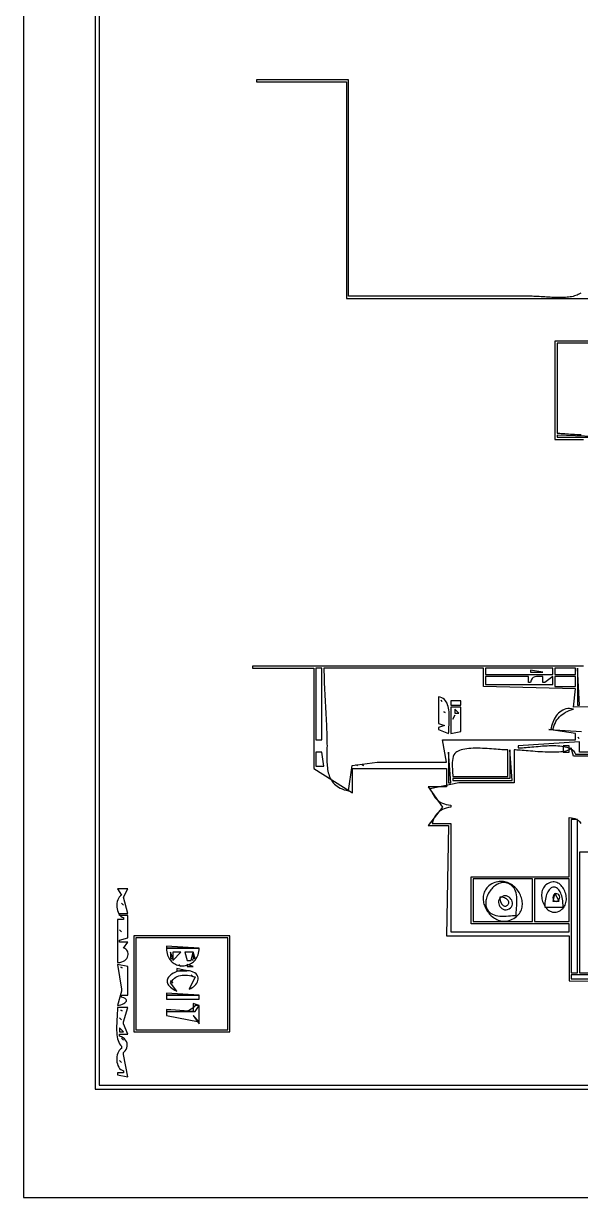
# Model space of a CAD drawing. Extents: x 0 to 792, y 0 to 1224.
# Drawn here: x 0 to 272, y 0 to 574 of the extents above; entities that cross this region are included whole.
import ezdxf

# ---------------------------------------------------------------- set-up
doc = ezdxf.new("R2010")
doc.units = 0
for name, color, linetype in [('C157', 157, 'CONTINUOUS'), ('C251', 251, 'CONTINUOUS'), ('C252', 252, 'CONTINUOUS'), ('C253', 253, 'CONTINUOUS'), ('C7', 7, 'CONTINUOUS')]:
    doc.layers.add(name, color=color, linetype=linetype)

msp = doc.modelspace()

# ---------------------------------------------------------------- linework, layer by layer
at = {"layer": 'C157'}
for points in [[(55, 127), (55, 82), (100, 82), (100, 127), (55, 127)], [(73, 120), (73, 116), (77, 120), (73, 120)], [(79, 120), (80, 116), (82, 116), (83, 120), (79, 120)]]:
    msp.add_lwpolyline(points, dxfattribs=at)
at = {"layer": 'C251'}
for points in [[(72, 120), (72, 117), (73, 117), (72, 120)], [(75, 112), (75, 111), (80, 111), (75, 112)], [(70, 92), (70, 91), (83, 91), (70, 92)]]:
    msp.add_lwpolyline(points, dxfattribs=at)
at = {"layer": 'C252'}
for points in [[(82, 117), (83, 116), (82, 117)], [(46, 114), (48, 102), (48, 101), (46, 94), (46.8169, 94.1081), (47.6211, 94.3045), (48.3809, 94.5749), (49.0646, 94.9052), (49.6407, 95.2812), (50.0774, 95.6886), (50.3432, 96.1134), (50.4063, 96.5412), (50.2352, 96.958), (49.7982, 97.3495), (49.0637, 97.7015), (48, 98), (48, 99), (51, 99), (51, 113), (46, 114)], [(76, 114), (77, 113), (76, 114)], [(72, 106), (73, 105), (72, 106)], [(82, 109), (83, 108), (82, 109)], [(83, 89), (86, 85), (86, 86), (83, 89)]]:
    msp.add_lwpolyline(points, dxfattribs=at)
at = {"layer": 'C253'}
for points in [[(70, 123), (70, 122), (86, 122), (70, 123)], [(83, 120), (83, 117), (84, 117), (83, 120)], [(80, 114), (80, 113), (83, 113), (80, 114)], [(70, 100), (70, 99), (86, 99), (70, 100)], [(83, 95), (83, 91), (84, 91), (86, 94), (83, 95)]]:
    msp.add_lwpolyline(points, dxfattribs=at)
at = {"layer": 'C7'}
for points in [[(0, 1224), (0, 0), (792, 0), (792, 1224), (0, 1224)], [(35, 1189), (35, 53), (757, 53), (757, 1189), (35, 1189)], [(37, 1187), (37, 55), (755, 55), (755, 1187), (37, 1187)], [(272.5792, 442.523), (272.0193, 442.1811), (271.4327, 441.8746), (270.8207, 441.6018), (270.1843, 441.3609), (269.5247, 441.1505), (268.8431, 440.9689), (268.1406, 440.8144), (267.4183, 440.6855), (266.6774, 440.5804), (265.9191, 440.4975), (265.1445, 440.4353), (264.3548, 440.392), (263.5511, 440.366), (262.7345, 440.3558), (261.9062, 440.3596), (261.0673, 440.3758), (260.2191, 440.4029), (259.3626, 440.4391), (258.499, 440.4828), (257.6294, 440.5325), (256.7551, 440.5864), (255.877, 440.6429), (254.9965, 440.7004), (254.1146, 440.7572), (253.2325, 440.8118), (252.3514, 440.8625), (251.4723, 440.9076), (250.5965, 440.9456), (249.7251, 440.9747), (248.8592, 440.9934), (248, 441), (159, 441), (159, 547), (114, 547), (114, 546), (158, 546), (158, 440), (276, 440)], [(276, 419), (260, 419), (260, 371), (274, 371)], [(278, 418), (261, 418), (261, 374), (261.6344, 373.9912), (262.3321, 373.9666), (263.0882, 373.9284), (263.8979, 373.879), (264.7562, 373.8207), (265.6585, 373.7557), (266.5999, 373.6865), (267.5756, 373.6153), (268.5807, 373.5445), (269.6104, 373.4764), (270.6599, 373.4134), (271.7244, 373.3576), (272.7991, 373.3116)], [(261, 373), (261, 372), (288, 372), (261, 373)], [(274, 260), (112, 260), (112, 259), (142, 259), (142, 210), (161, 198), (161, 210), (207, 210), (207, 201), (198, 201), (205, 191), (198, 182), (208, 182), (207, 128), (267, 128), (267, 106), (645, 104)], [(143, 259), (143, 224), (146, 224), (146, 259), (143, 259)], [(315, 241), (269, 240), (270, 249), (225, 250), (225, 259), (147, 259), (147.003, 258.001), (147.0118, 257.0007), (147.0261, 255.9993), (147.0456, 254.9967), (147.0699, 253.9931), (147.0987, 252.9887), (147.1318, 251.9834), (147.1687, 250.9775), (147.2092, 249.971), (147.2529, 248.9641), (147.2995, 247.9567), (147.3487, 246.9491), (147.4002, 245.9414), (147.4536, 244.9336), (147.5086, 243.9258), (147.565, 242.9182), (147.6223, 241.9108), (147.6803, 240.9038), (147.7386, 239.8973), (147.7969, 238.8913), (147.8549, 237.8861), (147.9123, 236.8815), (147.9687, 235.8779), (148.0239, 234.8753), (148.0774, 233.8737), (148.129, 232.8733), (148.1784, 231.8743), (148.2252, 230.8766), (148.2691, 229.8804), (148.3099, 228.8859), (148.347, 227.8931), (148.3804, 226.902), (148.4095, 225.9129), (148.4342, 224.9259), (148.454, 223.9409), (148.4687, 222.9582), (148.4779, 221.9779), (148.4814, 221), (148.4774, 220.1124), (148.4668, 219.2187), (148.4525, 218.3206), (148.4378, 217.4199), (148.4255, 216.5187), (148.4188, 215.6187), (148.4207, 214.7219), (148.4343, 213.83), (148.4626, 212.945), (148.5087, 212.0687), (148.5757, 211.203), (148.6665, 210.3498), (148.7843, 209.511), (148.9322, 208.6884), (149.1131, 207.8839), (149.3301, 207.0993), (149.5863, 206.3366), (149.8848, 205.5976), (150.2286, 204.8842), (150.6207, 204.1982), (151.0642, 203.5416), (151.5622, 202.9162), (152.1178, 202.3238), (152.7339, 201.7664), (153.4137, 201.2457), (154.1601, 200.7638), (154.9764, 200.3224), (155.8654, 199.9235), (156.8303, 199.5688), (157.8741, 199.2604), (159, 199), (160.7423, 211.3966), (173, 213), (207, 213), (205, 224), (270, 224), (270, 227), (257, 229), (273, 228)], [(226, 259), (226, 256), (259, 256), (259, 259), (226, 259)], [(260, 259), (260, 256), (270, 256), (270, 259), (260, 259)], [(271, 259), (271, 241), (272, 241), (271, 259)], [(226, 255), (226, 251), (259, 251), (259, 255), (255, 252), (254, 252), (254, 255), (252.855, 255.0067), (251.8174, 255.004), (250.8901, 254.942), (250.0755, 254.7709), (249.3766, 254.441), (248.7959, 253.9024), (248.3361, 253.1053), (248, 252), (247, 252), (247, 255), (226, 255)], [(248, 258), (248, 257), (254, 257), (248, 258)], [(260, 255), (260, 250), (270, 250), (270, 255), (260, 255)], [(203, 245), (203, 232), (206, 231), (203, 230), (203, 229), (208, 227), (208.007, 227.7571), (208.0329, 228.5608), (208.0727, 229.4045), (208.1211, 230.2819), (208.173, 231.1866), (208.2233, 232.1121), (208.2668, 233.0519), (208.2985, 233.9997), (208.3132, 234.9491), (208.3057, 235.8935), (208.2709, 236.8265), (208.2037, 237.7419), (208.0989, 238.633), (207.9515, 239.4935), (207.7563, 240.3169), (207.508, 241.0969), (207.2017, 241.827), (206.8322, 242.5007), (206.3944, 243.1117), (205.883, 243.6534), (205.293, 244.1196), (204.6193, 244.5036), (203.8566, 244.7993), (203, 245)], [(204.3333, 243.3333), (204.6667, 242.6667), (204.3333, 243.3333)], [(209, 243), (209, 241), (214, 241), (214, 243), (209, 243)], [(205.6667, 237.6667), (206.3333, 237.3333), (205.6667, 237.6667)], [(209, 240), (209, 227), (214, 228), (214, 240), (209, 240)], [(211, 236), (210, 234), (211, 236)], [(211, 239), (211, 237), (213, 237), (211, 239)], [(258, 229), (259, 229), (259.2911, 230.0753), (259.6346, 231.0809), (260.031, 232.0192), (260.4804, 232.893), (260.9831, 233.7049), (261.5394, 234.4576), (262.1494, 235.1536), (262.8136, 235.7956), (263.5322, 236.3863), (264.3053, 236.9282), (265.1334, 237.4242), (266.0166, 237.8766), (266.9553, 238.2883), (267.9496, 238.6619), (269, 239), (268.0403, 239.2021), (267.1167, 239.2794), (266.2302, 239.2396), (265.382, 239.0905), (264.5732, 238.8398), (263.8048, 238.4952), (263.078, 238.0646), (262.3938, 237.5556), (261.7534, 236.976), (261.1579, 236.3335), (260.6084, 235.6359), (260.106, 234.8909), (259.6517, 234.1063), (259.2468, 233.2898), (258.8922, 232.4491), (258.5891, 231.5921), (258.3387, 230.7264), (258.1419, 229.8597), (258, 229)], [(271.3333, 225.3333), (271.6667, 224.6667), (271.3333, 225.3333)], [(268, 220), (267.6709, 219.6103), (267.2369, 219.2669), (266.7048, 218.9672), (266.0812, 218.7091), (265.3731, 218.4902), (264.5871, 218.3082), (263.7302, 218.1608), (262.8089, 218.0457), (261.8301, 217.9605), (260.8007, 217.903), (259.7273, 217.8709), (258.6167, 217.8618), (257.4758, 217.8733), (256.3113, 217.9033), (255.1299, 217.9494), (253.9385, 218.0093), (252.7438, 218.0807), (251.5527, 218.1612), (250.3718, 218.2485), (249.208, 218.3404), (248.0681, 218.4345), (246.9588, 218.5285), (245.8868, 218.6201), (244.8591, 218.707), (243.8823, 218.7869), (242.9632, 218.8574), (242.1087, 218.9163), (241.3255, 218.9612), (240.6203, 218.9899), (240, 219), (240, 203), (213.0394, 202.8565), (199, 200), (199.4338, 198.9708), (199.8926, 198.0187), (200.3808, 197.1419), (200.903, 196.3389), (201.4637, 195.608), (202.0676, 194.9475), (202.7193, 194.3558), (203.4231, 193.8311), (204.1839, 193.372), (205.006, 192.9766), (205.8941, 192.6433), (206.8527, 192.3706), (207.8865, 192.1567), (209, 192), (209, 191), (207.8782, 190.7698), (206.8304, 190.4966), (205.8561, 190.1746), (204.9543, 189.798), (204.1247, 189.3611), (203.3663, 188.858), (202.6787, 188.283), (202.0611, 187.6304), (201.5128, 186.8942), (201.0332, 186.0689), (200.6217, 185.1486), (200.2775, 184.1275), (200, 183), (209, 183), (209, 130), (267, 130), (267, 134), (219, 134), (219, 157), (267, 157), (267, 186), (268.0183, 185.8528), (268.9241, 185.6558), (269.724, 185.4117), (270.4246, 185.1229), (271.0326, 184.7921), (271.5545, 184.4219), (271.997, 184.0149), (272.3667, 183.5738), (272.6702, 183.1011)], [(210, 206), (237, 206), (237, 219), (236.3732, 219.0101), (235.6659, 219.0388), (234.8847, 219.0832), (234.0364, 219.1406), (233.1277, 219.2083), (232.1653, 219.2835), (231.1559, 219.3634), (230.1063, 219.4452), (229.0232, 219.5263), (227.9133, 219.6039), (226.7834, 219.6752), (225.6401, 219.7375), (224.4903, 219.7879), (223.3406, 219.8239), (222.1978, 219.8425), (221.0686, 219.8411), (219.9597, 219.8169), (218.8779, 219.7671), (217.8298, 219.689), (216.8223, 219.5798), (215.862, 219.4368), (214.9556, 219.2573), (214.11, 219.0384), (213.3318, 218.7774), (212.6277, 218.4716), (212.0045, 218.1182), (211.4689, 217.7145), (211.0277, 217.2577), (210.5715, 216.5564), (210.2309, 215.7481), (209.9915, 214.8519), (209.8388, 213.8871), (209.7583, 212.8727), (209.7355, 211.8281), (209.756, 210.7724), (209.8052, 209.7249), (209.8687, 208.7047), (209.932, 207.731), (209.9805, 206.823), (210, 206)], [(238, 219), (238, 205), (210, 205), (210, 204), (239, 204), (238, 219)], [(641, 218), (272, 218), (272, 223), (242, 221)], [(242, 221), (242, 220), (242.6568, 220.0106), (243.3752, 220.0408), (244.1503, 220.0882), (244.9775, 220.1501), (245.8518, 220.2241), (246.7684, 220.3077), (247.7227, 220.3983), (248.7097, 220.4935), (249.7247, 220.5907), (250.7629, 220.6874), (251.8194, 220.7811), (252.8895, 220.8693), (253.9684, 220.9495), (255.0513, 221.0191), (256.1334, 221.0757), (257.2098, 221.1168), (258.2759, 221.1397), (259.3267, 221.1421), (260.3575, 221.1214), (261.3635, 221.0751), (262.3399, 221.0007), (263.2818, 220.8956), (264.1846, 220.7574), (265.0433, 220.5835), (265.8533, 220.3715), (266.6096, 220.1188), (267.3076, 219.8229), (267.9423, 219.4813), (268.509, 219.0915), (269.003, 218.651), (269.4193, 218.1572), (269.7532, 217.6077), (270, 217), (641, 217)], [(264, 221), (264, 218), (267, 218), (267, 221), (264, 221)], [(423, 216), (269, 216), (268, 220)], [(143, 218), (143, 211), (147, 211), (146, 218), (143, 218)], [(208, 218), (208, 203), (209, 203), (208, 218)], [(162.6667, 211.6667), (163.3333, 211.3333), (162.6667, 211.6667)], [(165.6667, 211.6667), (166.3333, 211.3333), (165.6667, 211.6667)], [(268, 185), (268, 110), (271, 110), (271, 185), (268, 185)], [(276, 169), (272, 169), (272, 110), (314, 110)], [(220, 156), (220, 135), (249, 135), (249, 156), (220, 156)], [(250, 156), (250, 135), (267, 135), (267, 156), (250, 156)], [(46, 151), (48, 148), (47.4003, 147.579), (46.8879, 147.0285), (46.4628, 146.3688), (46.1255, 145.6198), (45.876, 144.8018), (45.7146, 143.9348), (45.6416, 143.0389), (45.6572, 142.1344), (45.7617, 141.2413), (45.9552, 140.3797), (46.238, 139.5698), (46.6104, 138.8318), (47.0725, 138.1856), (47.6246, 137.6515), (48.2671, 137.2496), (49, 137), (49, 136), (46, 136), (46, 115), (47.0934, 115.0709), (48.0512, 115.2722), (48.8765, 115.5864), (49.5726, 115.996), (50.1425, 116.4835), (50.5896, 117.0315), (50.9169, 117.6226), (51.1277, 118.2393), (51.2252, 118.8641), (51.2124, 119.4796), (51.0926, 120.0684), (50.869, 120.613), (50.5448, 121.0958), (50.1231, 121.4996), (49.6071, 121.8068), (49, 122), (51, 125), (47, 125), (47, 126), (51, 127), (51, 138), (47, 138), (47, 139), (51, 139), (49, 147), (51, 151), (46, 151)], [(228.3179, 152.9722), (227.7249, 152.5393), (227.1921, 152.0746), (226.718, 151.5806), (226.3013, 151.0597), (225.9405, 150.5145), (225.6343, 149.9475), (225.3812, 149.3611), (225.1798, 148.758), (225.0287, 148.1406), (224.9266, 147.5113), (224.872, 146.8728), (224.8636, 146.2276), (224.8998, 145.5781), (224.9794, 144.9268), (225.101, 144.2763), (225.263, 143.6291), (225.4642, 142.9877), (225.7031, 142.3545), (225.9784, 141.7322), (226.2885, 141.1232), (226.6322, 140.53), (227.008, 139.9552), (227.4145, 139.4012), (227.8503, 138.8705), (228.3141, 138.3658), (228.8043, 137.8893), (229.3197, 137.4438), (229.8588, 137.0317), (230.4202, 136.6555), (231.0025, 136.3177), (231.6044, 136.0208), (232.2243, 135.7674), (232.861, 135.5599), (233.5129, 135.4008), (234.1788, 135.2928), (234.8572, 135.2382), (235.5466, 135.2395), (236.2458, 135.2994), (236.9533, 135.4203), (237.6677, 135.6047), (238.3876, 135.8551), (239.1116, 136.1741), (239.8383, 136.5641), (240.5663, 137.0277), (241.1795, 137.4883), (241.729, 137.9798), (242.2164, 138.4997), (242.6431, 139.0454), (243.0108, 139.6142), (243.321, 140.2037), (243.5751, 140.8112), (243.7747, 141.4342), (243.9214, 142.07), (244.0166, 142.7162), (244.0619, 143.3701), (244.0589, 144.0292), (244.009, 144.6909), (243.9137, 145.3526), (243.7748, 146.0117), (243.5935, 146.6657), (243.3715, 147.312), (243.1104, 147.948), (242.8115, 148.5711), (242.4765, 149.1788), (242.107, 149.7685), (241.7043, 150.3376), (241.2701, 150.8835), (240.8059, 151.4037), (240.3132, 151.8956), (239.7936, 152.3566), (239.2485, 152.7842), (238.6795, 153.1756), (238.0882, 153.5285), (237.476, 153.8402), (236.8445, 154.1081), (236.1953, 154.3297), (235.5298, 154.5024), (234.8496, 154.6236), (234.1562, 154.6907), (233.4511, 154.7011), (232.7359, 154.6524), (232.0121, 154.5419), (231.2813, 154.3669), (230.5449, 154.1251), (229.8045, 153.8137), (229.0617, 153.4303), (228.3179, 152.9722)], [(241, 138), (241.0181, 138.812), (241.0655, 139.7098), (241.1312, 140.6775), (241.2045, 141.6992), (241.2745, 142.7591), (241.3304, 143.8413), (241.3613, 144.9299), (241.3566, 146.009), (241.3053, 147.0628), (241.1967, 148.0754), (241.0198, 149.031), (240.764, 149.9136), (240.4184, 150.7074), (239.9722, 151.3966), (239.446, 152.0081), (238.9057, 152.5355), (238.3534, 152.9818), (237.7911, 153.3499), (237.2206, 153.6428), (236.6442, 153.8636), (236.0637, 154.0151), (235.4812, 154.1005), (234.8987, 154.1227), (234.3182, 154.0846), (233.7417, 153.9893), (233.1712, 153.8397), (232.6087, 153.6389), (232.0563, 153.3898), (231.5159, 153.0955), (230.9896, 152.7588), (230.4793, 152.3828), (229.9871, 151.9706), (229.515, 151.525), (229.065, 151.049), (228.6391, 150.5457), (228.2393, 150.0181), (227.8676, 149.4691), (227.5261, 148.9017), (227.2167, 148.3189), (226.9414, 147.7237), (226.7023, 147.119), (226.5013, 146.508), (226.3406, 145.8935), (226.222, 145.2786), (226.1476, 144.6662), (226.1194, 144.0593), (226.1395, 143.461), (226.2097, 142.8741), (226.3322, 142.3017), (226.5089, 141.7469), (226.7419, 141.2125), (227.0331, 140.7015), (227.3847, 140.217), (227.7984, 139.7619), (228.2765, 139.3393), (228.8209, 138.9521), (229.4336, 138.6033), (230.2406, 138.2647), (231.121, 138.0187), (232.0612, 137.853), (233.0478, 137.7558), (234.0674, 137.7149), (235.1066, 137.7185), (236.1519, 137.7545), (237.1899, 137.8108), (238.2071, 137.8756), (239.1901, 137.9367), (240.1256, 137.9821), (241, 138)], [(255.6034, 152.9722), (255.1043, 152.522), (254.6753, 152.0215), (254.314, 151.4761), (254.0184, 150.8917), (253.7866, 150.2739), (253.6164, 149.6282), (253.5058, 148.9605), (253.4528, 148.2763), (253.4552, 147.5813), (253.5111, 146.8812), (253.6183, 146.1817), (253.7749, 145.4884), (253.9788, 144.8069), (254.228, 144.143), (254.5203, 143.5023), (254.8537, 142.8904), (255.2262, 142.3131), (255.6358, 141.7759), (256.0803, 141.2847), (256.5578, 140.8449), (257.0661, 140.4623), (257.6033, 140.1426), (258.1672, 139.8914), (258.7559, 139.7143), (259.3672, 139.6171), (259.9992, 139.6054), (260.6497, 139.6849), (261.3168, 139.8612), (261.9983, 140.14), (262.6922, 140.5269), (263.3966, 141.0277), (263.8957, 141.477), (264.3256, 141.9775), (264.6884, 142.5235), (264.986, 143.1093), (265.2204, 143.7289), (265.3935, 144.3769), (265.5074, 145.0473), (265.564, 145.7345), (265.5653, 146.4327), (265.5133, 147.1362), (265.4099, 147.8393), (265.2571, 148.5362), (265.0569, 149.2212), (264.8113, 149.8885), (264.5223, 150.5324), (264.1918, 151.1472), (263.8218, 151.7271), (263.4143, 152.2664), (262.9713, 152.7594), (262.4947, 153.2003), (261.9866, 153.5834), (261.4488, 153.9029), (260.8835, 154.1532), (260.2924, 154.3284), (259.6778, 154.4228), (259.0414, 154.4308), (258.3853, 154.3465), (257.7115, 154.1642), (257.0219, 153.8782), (256.3185, 153.4828), (255.6034, 152.9722)], [(255, 142), (264, 142), (263.9782, 143.1003), (263.9149, 144.136), (263.8126, 145.1069), (263.6738, 146.0131), (263.501, 146.8546), (263.2967, 147.6313), (263.0635, 148.3433), (262.8038, 148.9906), (262.5203, 149.5731), (262.2153, 150.0909), (261.8914, 150.544), (261.5512, 150.9324), (261.1971, 151.2561), (260.8317, 151.515), (260.4575, 151.7092), (260.077, 151.8386), (259.6927, 151.9033), (259.3071, 151.9033), (258.9229, 151.8386), (258.5423, 151.7092), (258.1681, 151.515), (257.8027, 151.2561), (257.4486, 150.9324), (257.1084, 150.544), (256.7846, 150.091), (256.4796, 149.5731), (256.196, 148.9906), (255.9363, 148.3433), (255.7031, 147.6313), (255.4989, 146.8546), (255.3261, 146.0131), (255.1873, 145.1069), (255.085, 144.136), (255.0217, 143.1003), (255, 142)], [(48, 144), (49, 143), (48, 144)], [(233.6073, 146.9529), (233.0253, 146.397), (232.6374, 145.7719), (232.4283, 145.1005), (232.3826, 144.4058), (232.4853, 143.7109), (232.721, 143.0386), (233.0745, 142.4121), (233.5305, 141.8542), (234.0738, 141.3881), (234.6892, 141.0366), (235.3614, 140.8228), (236.0751, 140.7697), (236.8151, 140.9003), (237.5663, 141.2376), (238.2396, 141.736), (238.7259, 142.2991), (239.0387, 142.9089), (239.1919, 143.5475), (239.1994, 144.1972), (239.0749, 144.8399), (238.8322, 145.4578), (238.4852, 146.0331), (238.0475, 146.5478), (237.5331, 146.984), (236.9557, 147.324), (236.3291, 147.5497), (235.6672, 147.6433), (234.9837, 147.587), (234.2924, 147.3628), (233.6072, 146.9529)], [(233, 147), (233.0963, 146.132), (233.2377, 145.3733), (233.4188, 144.7186), (233.6342, 144.1626), (233.8787, 143.6999), (234.1469, 143.3252), (234.4336, 143.0333), (234.7333, 142.8187), (235.0408, 142.6761), (235.3507, 142.6004), (235.6578, 142.586), (235.9567, 142.6277), (236.242, 142.7201), (236.5085, 142.8581), (236.7508, 143.0361), (236.9637, 143.249), (237.1418, 143.4913), (237.2797, 143.7578), (237.3722, 144.0432), (237.4139, 144.342), (237.3995, 144.6491), (237.3237, 144.9591), (237.1812, 145.2665), (236.9666, 145.5663), (236.6746, 145.8529), (236.3, 146.1212), (235.8373, 146.3657), (235.2813, 146.5811), (234.6266, 146.7622), (233.8679, 146.9036), (233, 147)], [(260.1883, 148.5432), (259.5174, 148.0934), (259.1043, 147.4347), (258.9468, 146.6789), (259.0427, 145.9376), (259.39, 145.3224), (259.9865, 144.9451), (260.8302, 144.9174), (261.5052, 145.1897), (261.9696, 145.6605), (262.2338, 146.2587), (262.3079, 146.9132), (262.2023, 147.553), (261.9272, 148.107), (261.493, 148.5041), (260.9099, 148.6731), (260.1882, 148.5432)], [(260, 149), (259, 145), (262, 145), (260, 149)], [(47, 131), (48, 130), (47, 131)], [(54, 128), (54, 81), (101, 81), (101, 128), (54, 128)], [(70, 122), (70.0426, 121.0876), (70.146, 120.2274), (70.3069, 119.4193), (70.522, 118.663), (70.7877, 117.9581), (71.1008, 117.3046), (71.4579, 116.702), (71.8557, 116.1503), (72.2908, 115.6491), (72.7597, 115.1982), (73.2592, 114.7973), (73.7859, 114.4463), (74.3364, 114.1448), (74.9074, 113.8926), (75.4954, 113.6895), (76.0972, 113.5353), (76.7093, 113.4296), (77.3285, 113.3722), (77.9512, 113.363), (78.5743, 113.4016), (79.1942, 113.4878), (79.8077, 113.6214), (80.4114, 113.8021), (81.0019, 114.0296), (81.5758, 114.3038), (82.1298, 114.6244), (82.6605, 114.9911), (83.1646, 115.4037), (83.6387, 115.8619), (84.0794, 116.3656), (84.4834, 116.9144), (84.8473, 117.5081), (85.1677, 118.1465), (85.4412, 118.8293), (85.6646, 119.5563), (85.8344, 120.3272), (85.9473, 121.1419), (86, 122), (70, 122)], [(47.6667, 112.6667), (48.3333, 112.3333), (47.6667, 112.6667)], [(81.9413, 110.682), (81.1466, 110.8702), (80.3496, 111.0012), (79.5545, 111.0775), (78.7654, 111.1015), (77.9865, 111.0757), (77.222, 111.0025), (76.4761, 110.8845), (75.7529, 110.7241), (75.0566, 110.5237), (74.3914, 110.2858), (73.7615, 110.0129), (73.171, 109.7075), (72.6242, 109.372), (72.1251, 109.0089), (71.678, 108.6206), (71.287, 108.2097), (70.9564, 107.7785), (70.6903, 107.3296), (70.4928, 106.8654), (70.3682, 106.3883), (70.3206, 105.9009), (70.3543, 105.4057), (70.4733, 104.905), (70.6818, 104.4013), (70.9841, 103.8971), (71.3843, 103.395), (71.8865, 102.8972), (72.4951, 102.4064), (73.214, 101.9249), (74.0476, 101.4553), (75, 101)], [(75, 101), (72, 105), (72.557, 105.8949), (73.1601, 106.6517), (73.8065, 107.2793), (74.4937, 107.7868), (75.219, 108.183), (75.9799, 108.4769), (76.7738, 108.6775), (77.5981, 108.7938), (78.4501, 108.8347), (79.3273, 108.8092), (80.2271, 108.7263), (81.1468, 108.595), (82.0839, 108.4242), (83.0359, 108.2228), (84, 108), (81, 102), (81.8072, 102.3016), (82.5582, 102.693), (83.2436, 103.1619), (83.8541, 103.6958), (84.3803, 104.2824), (84.8129, 104.9094), (85.1427, 105.5643), (85.3602, 106.235), (85.4562, 106.9089), (85.4213, 107.5739), (85.2462, 108.2174), (84.9215, 108.8272), (84.4381, 109.3909), (83.7864, 109.8962), (82.9572, 110.3307), (81.9413, 110.6821)], [(268, 109), (268, 107), (355, 107), (355, 109), (268, 109)], [(70, 99), (70, 97), (86, 97), (86, 99), (70, 99)], [(46, 93), (45.9883, 92.2129), (45.9541, 91.3505), (45.9031, 90.4223), (45.8409, 89.4382), (45.7733, 88.4078), (45.706, 87.3408), (45.6448, 86.2469), (45.5953, 85.1359), (45.5632, 84.0175), (45.5544, 82.9013), (45.5745, 81.797), (45.6292, 80.7145), (45.7242, 79.6634), (45.8654, 78.6533), (46.0583, 77.6941), (46.3087, 76.7954), (46.6224, 75.9669), (47.005, 75.2184), (47.4623, 74.5595), (48, 74), (48, 73), (47.4018, 72.5622), (46.8882, 71.9998), (46.46, 71.3323), (46.1179, 70.5793), (45.8627, 69.7604), (45.695, 68.8951), (45.6157, 68.003), (45.6255, 67.1038), (45.725, 66.2169), (45.9152, 65.362), (46.1967, 64.5586), (46.5702, 63.8263), (47.0366, 63.1847), (47.5965, 62.6534), (48.2507, 62.252), (49, 62), (49, 61), (46, 61), (46, 60), (51, 59), (49, 70), (49, 71), (49.7201, 71.7336), (50.2522, 72.4968), (50.6044, 73.2771), (50.7846, 74.062), (50.8009, 74.8389), (50.6613, 75.5952), (50.3739, 76.3185), (49.9466, 76.9962), (49.3876, 77.6157), (48.7047, 78.1645), (47.9062, 78.6301), (47, 79), (47, 80), (51, 80), (49, 85), (49, 86), (51, 93), (46, 93)], [(84, 94), (83.4247, 93.2411), (82.7739, 92.6076), (82.0551, 92.089), (81.2761, 91.6747), (80.4444, 91.3542), (79.5676, 91.1169), (78.6533, 90.9523), (77.7093, 90.8498), (76.7432, 90.7988), (75.7624, 90.7889), (74.7748, 90.8094), (73.7879, 90.8499), (72.8093, 90.8997), (71.8467, 90.9484), (70.9077, 90.9853), (70, 91), (70, 89), (86, 86), (86, 94), (84, 94)], [(47, 88), (48, 87), (47, 88)], [(47.6667, 91.6667), (48.3333, 91.3333), (47.6667, 91.6667)], [(47, 83), (47, 81), (49, 81), (47, 83)], [(48, 78), (49, 77), (48, 78)], [(47, 67), (48, 66), (47, 67)]]:
    msp.add_lwpolyline(points, dxfattribs=at)

doc.saveas('drawing.dxf')
